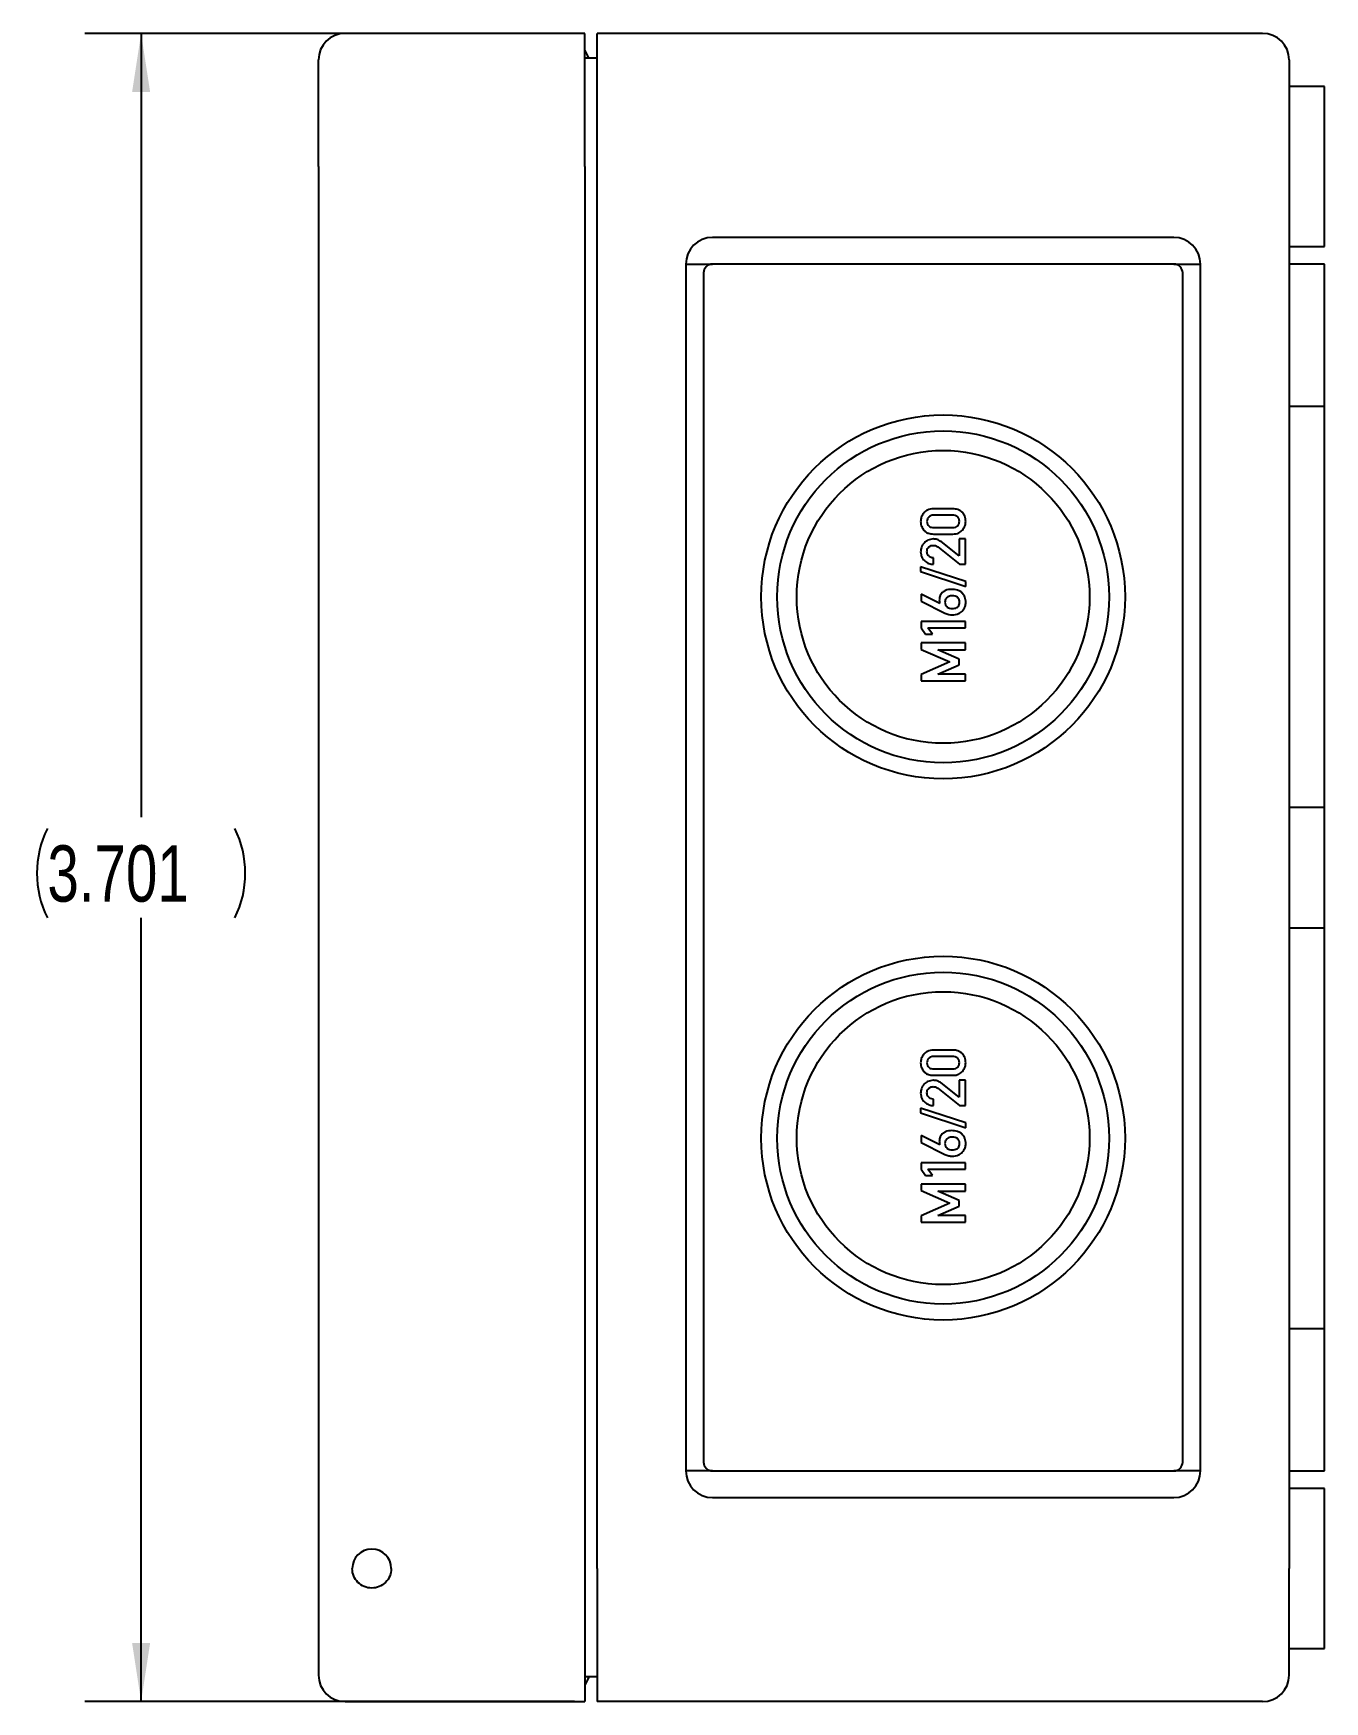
# Paper-space layout 'Layout1' of a CAD drawing. Extents: x 0.3 to 21.8, y 0.2 to 16.9.
# Drawn here: x 10.615 to 13.48, y 8.334 to 12.035 of the extents above; entities that cross this region are included whole.
import ezdxf

# ---------------------------------------------------------------- set-up
doc = ezdxf.new("R2010")
doc.units = 0
doc.header["$MEASUREMENT"] = 0
doc.linetypes.add('SLD-SOLID', pattern=[0])
doc.layers.get('0').update_dxf_attribs({"linetype": 'CONTINUOUS'})
doc.layers.add('SLD-0', color=7, linetype='SLD-SOLID')
doc.styles.add('SLDTEXTSTYLE1', font='TXT', dxfattribs={"width": 0.75})
doc.dimstyles.new('SLDDIMSTYLE0', dxfattribs={"dimtxt": 0.125, "dimasz": 0.13, "dimexe": 0, "dimexo": 0.0625, "dimgap": 0.03125, "dimtad": 0, "dimtih": 1, "dimtoh": 1, "dimdec": 3, "dimrnd": 1e-09, "dimzin": 12, "dimtxsty": 'SLDTEXTSTYLE1', "dimsah": 1, "dimcen": 0.09, "dimazin": 3, "dimtfac": 1, "dimtdec": 3, "dimtofl": 0, "dimtmove": 0, "dimatfit": 3, "dimtolj": 1, "dimtzin": 12})

# ---------------------------------------------------------------- blocks, each defined once
blk = doc.blocks.new('_D_5')
at = {"layer": 'SLD-0'}
for p, q in [((11.816, 12.0346), (10.7292, 12.0346)), ((10.8542, 12.0346), (10.8542, 10.2962)), ((10.8542, 8.3339), (10.8542, 10.0723)), ((11.816, 8.3339), (10.7292, 8.3339))]:
    blk.add_line(p, q, dxfattribs=at)
for centre, start, end in [((10.8448, 10.1716), 153.4349, 206.5651), ((10.8635, 10.1716), 333.4349, 26.5651)]:
    blk.add_arc(centre, 0.2219, start, end, dxfattribs=at)
for points in [[(10.8542, 12.0346), (10.8342, 11.9046), (10.8742, 11.9046)], [(10.8542, 8.3339), (10.8742, 8.4639), (10.8342, 8.4639)]]:
    blk.add_solid(points, dxfattribs=at)
at = {"layer": 'SLD-0', "insert": (10.6463, 10.2335), "char_height": 0.125, "attachment_point": 1, "style": 'SLDTEXTSTYLE1'}
blk.add_mtext('3.701', dxfattribs=at)

psp = doc.layouts.get("Layout1")

# ---------------------------------------------------------------- linework, layer by layer
at = {"color": 7, "linetype": 'SLD-SOLID'}
for p, q in [((11.8384, 12.0346), (11.3069, 12.0346)), ((11.8384, 11.7394), (11.8384, 12.0346)), ((11.866, 11.7394), (11.866, 12.0346)), ((13.3423, 12.0346), (11.866, 12.0346)), ((11.2479, 11.7394), (11.2479, 11.9756)), ((11.866, 11.9795), (11.8384, 11.9795)), ((13.4014, 11.9756), (13.4014, 11.7394)), ((13.4801, 11.9165), (13.4014, 11.9165)), ((13.4801, 11.7394), (13.4801, 11.9165)), ((11.2479, 11.7394), (11.2479, 8.6291)), ((11.8384, 11.7394), (11.8384, 8.6291)), ((11.866, 8.6291), (11.866, 11.7394)), ((13.4014, 11.7394), (13.4014, 8.6291)), ((13.4801, 11.5622), (13.4801, 11.7394)), ((13.1455, 11.5819), (12.1219, 11.5819)), ((13.4014, 11.5622), (13.4801, 11.5622)), ((12.0628, 11.5228), (12.0628, 8.8457)), ((12.0628, 11.5228), (12.1219, 11.5228)), ((13.1455, 11.5228), (12.1219, 11.5228)), ((13.1455, 11.5228), (13.2045, 11.5228)), ((13.2045, 8.8457), (13.2045, 11.5228)), ((13.4801, 11.5228), (13.4014, 11.5228)), ((13.4801, 11.3654), (13.4801, 11.5228)), ((12.1022, 11.5031), (12.1022, 8.8654)), ((13.1652, 8.8654), (13.1652, 11.5031)), ((13.4801, 11.2079), (13.4801, 11.3654)), ((13.4014, 11.2079), (13.4801, 11.2079)), ((13.4801, 10.8692), (13.4801, 11.2079)), ((12.6555, 10.9799), (12.6121, 10.9799)), ((12.6547, 10.9658), (12.6129, 10.9658)), ((12.6121, 10.924), (12.6555, 10.924)), ((12.6129, 10.9382), (12.6547, 10.9382)), ((12.6216, 10.8954), (12.6697, 10.8569)), ((12.6689, 10.8754), (12.6292, 10.9071)), ((12.6689, 10.913), (12.6689, 10.8754)), ((12.683, 10.913), (12.6689, 10.913)), ((12.683, 10.8569), (12.683, 10.913)), ((12.5837, 10.8514), (12.5837, 10.8406)), ((12.6838, 10.8184), (12.5837, 10.8514)), ((12.6121, 10.8569), (12.6121, 10.871)), ((12.6697, 10.8569), (12.683, 10.8569)), ((13.4801, 10.8375), (13.4801, 10.8692)), ((12.5837, 10.8406), (12.6838, 10.8076)), ((12.6838, 10.8076), (12.6838, 10.8184)), ((13.4801, 10.6451), (13.4801, 10.8375)), ((12.5847, 10.7907), (12.5847, 10.7749)), ((12.6264, 10.7702), (12.5847, 10.7907)), ((12.5847, 10.7749), (12.6377, 10.7485)), ((12.5846, 10.73), (12.5846, 10.7158)), ((12.6832, 10.73), (12.5846, 10.73)), ((12.5846, 10.7158), (12.5948, 10.7017)), ((12.5948, 10.7017), (12.6098, 10.7017)), ((12.6098, 10.7017), (12.5995, 10.7158)), ((12.5995, 10.7158), (12.6832, 10.7158)), ((12.6832, 10.7158), (12.6832, 10.73)), ((12.5846, 10.6823), (12.5846, 10.6682)), ((12.683, 10.6823), (12.5846, 10.6823)), ((12.5846, 10.6682), (12.6487, 10.6406)), ((12.6216, 10.6671), (12.683, 10.6674)), ((12.6689, 10.6465), (12.6216, 10.6671)), ((12.683, 10.6674), (12.683, 10.6823)), ((12.6487, 10.6406), (12.5846, 10.6124)), ((12.6216, 10.6132), (12.6689, 10.6341)), ((12.6689, 10.6341), (12.6689, 10.6465)), ((13.4801, 10.615), (13.4801, 10.6451)), ((12.5846, 10.6124), (12.5846, 10.5983)), ((12.5846, 10.5983), (12.683, 10.5983)), ((12.683, 10.6132), (12.6216, 10.6132)), ((12.683, 10.5983), (12.683, 10.6132)), ((13.4801, 10.3181), (13.4801, 10.615)), ((13.4014, 10.3181), (13.4801, 10.3181)), ((13.4801, 10.0504), (13.4801, 10.3181)), ((13.4014, 10.0504), (13.4801, 10.0504)), ((13.4801, 9.7841), (13.4801, 10.0504)), ((12.6555, 9.7792), (12.6121, 9.7792)), ((13.4801, 9.7505), (13.4801, 9.7841)), ((12.6547, 9.765), (12.6129, 9.765)), ((12.6129, 9.7374), (12.6547, 9.7374)), ((13.4801, 9.5233), (13.4801, 9.7505)), ((12.6121, 9.7233), (12.6555, 9.7233)), ((12.6689, 9.6747), (12.6292, 9.7063)), ((12.6689, 9.7122), (12.6689, 9.6747)), ((12.683, 9.7122), (12.6689, 9.7122)), ((12.683, 9.6561), (12.683, 9.7122)), ((12.6121, 9.6561), (12.6121, 9.6702)), ((12.6216, 9.6946), (12.6697, 9.6561)), ((12.5837, 9.6506), (12.5837, 9.6398)), ((12.6838, 9.6176), (12.5837, 9.6506)), ((12.5837, 9.6398), (12.6838, 9.6068)), ((12.6697, 9.6561), (12.683, 9.6561)), ((12.5847, 9.5899), (12.5847, 9.5741)), ((12.6264, 9.5694), (12.5847, 9.5899)), ((12.6838, 9.6068), (12.6838, 9.6176)), ((12.5847, 9.5741), (12.6377, 9.5477)), ((12.5846, 9.5292), (12.5846, 9.515)), ((12.6832, 9.5292), (12.5846, 9.5292)), ((12.5846, 9.515), (12.5948, 9.501)), ((12.5995, 9.515), (12.6832, 9.515)), ((12.6098, 9.501), (12.5995, 9.515)), ((12.6832, 9.515), (12.6832, 9.5292)), ((13.4801, 9.4914), (13.4801, 9.5233)), ((12.5846, 9.4815), (12.5846, 9.4674)), ((12.683, 9.4815), (12.5846, 9.4815)), ((12.5948, 9.501), (12.6098, 9.501)), ((12.683, 9.4666), (12.683, 9.4815)), ((13.4801, 9.1606), (13.4801, 9.4914)), ((12.5846, 9.4674), (12.6487, 9.4398)), ((12.6487, 9.4398), (12.5846, 9.4116)), ((12.6216, 9.4663), (12.683, 9.4666)), ((12.6689, 9.4457), (12.6216, 9.4663)), ((12.6689, 9.4333), (12.6689, 9.4457)), ((12.5846, 9.4116), (12.5846, 9.3975)), ((12.6216, 9.4124), (12.6689, 9.4333)), ((12.683, 9.4124), (12.6216, 9.4124)), ((12.683, 9.3975), (12.683, 9.4124)), ((12.5846, 9.3975), (12.683, 9.3975)), ((13.4801, 9.1606), (13.4014, 9.1606)), ((13.4801, 9.0031), (13.4801, 9.1606)), ((13.4801, 8.8457), (13.4801, 9.0031)), ((12.1219, 8.8457), (12.0628, 8.8457)), ((12.1219, 8.8457), (13.1455, 8.8457)), ((13.2045, 8.8457), (13.1455, 8.8457)), ((13.4014, 8.8457), (13.4801, 8.8457)), ((12.1219, 8.7866), (13.1455, 8.7866)), ((13.4801, 8.8063), (13.4014, 8.8063)), ((13.4801, 8.6291), (13.4801, 8.8063)), ((11.2479, 8.6291), (11.2479, 8.3929)), ((11.8384, 8.6291), (11.8384, 8.3339)), ((11.866, 8.6291), (11.866, 8.3339)), ((13.4014, 8.3929), (13.4014, 8.6291)), ((13.4801, 8.452), (13.4801, 8.6291)), ((13.4014, 8.452), (13.4801, 8.452)), ((11.866, 8.389), (11.8384, 8.389)), ((11.3069, 8.3339), (11.8384, 8.3339)), ((13.3423, 8.3339), (11.866, 8.3339))]:
    psp.add_line(p, q, dxfattribs=at)
at = {"color": 7, "linetype": 'SLD-SOLID', "flags": 128}
for points in [[(11.8478, 11.9795), (11.8449, 11.9866), (11.8384, 11.9982)], [(11.8478, 8.389), (11.8449, 8.3819), (11.8384, 8.3703)]]:
    psp.add_lwpolyline(points, dxfattribs=at)
at = {"color": 7, "linetype": 'SLD-SOLID'}
for centre, radius in [((12.6337, 10.7846), 0.4035), ((12.6337, 10.7846), 0.3681), ((12.6337, 10.7846), 0.3248), ((12.6337, 9.5839), 0.4035), ((12.6337, 9.5839), 0.3681), ((12.6337, 9.5839), 0.3248)]:
    psp.add_circle(centre, radius, dxfattribs=at)
for centre, radius, start, end in [((11.3069, 11.9756), 0.0591, 90, 180), ((13.3423, 11.9756), 0.0591, 360, 90), ((12.1219, 11.5228), 0.0591, 90, 180), ((13.1455, 11.5228), 0.0591, 360, 90), ((12.1219, 11.5031), 0.0197, 90, 180), ((13.1455, 11.5031), 0.0197, 0, 90), ((12.1219, 8.8457), 0.0591, 180, 270), ((12.1219, 8.8654), 0.0197, 180, 270), ((13.1455, 8.8654), 0.0197, 270, 360), ((13.1455, 8.8457), 0.0591, 270, 0), ((11.366, 8.6291), 0.0433, 0, 180), ((11.3069, 8.3929), 0.0591, 180, 270), ((13.3423, 8.3929), 0.0591, 270, 0)]:
    psp.add_arc(centre, radius, start, end, dxfattribs=at)
for points, knots in [([(12.5912, 10.9714), (12.5888, 10.9681), (12.5845, 10.9622), (12.584, 10.9551), (12.5837, 10.952)], [0, 0, 0, 0, 0.563473, 1, 1, 1, 1]), ([(12.6121, 10.9799), (12.6097, 10.9798), (12.6052, 10.9796), (12.5976, 10.9772), (12.5936, 10.9736), (12.5912, 10.9714)], [0, 0, 0, 0, 0.306863, 0.584438, 1, 1, 1, 1]), ([(12.6018, 10.962), (12.6006, 10.9604), (12.5982, 10.9574), (12.5979, 10.9537), (12.5978, 10.952)], [0, 0, 0, 0, 0.5419087, 1, 1, 1, 1]), ([(12.6129, 10.9658), (12.6105, 10.9657), (12.6064, 10.9654), (12.6032, 10.963), (12.6018, 10.962)], [0, 0, 0, 0, 0.590177, 1, 1, 1, 1]), ([(12.6658, 10.962), (12.665, 10.9626), (12.6634, 10.964), (12.6596, 10.9655), (12.6566, 10.9657), (12.6547, 10.9658)], [0, 0, 0, 0, 0.255795, 0.523307, 1, 1, 1, 1]), ([(12.6764, 10.9714), (12.675, 10.9728), (12.672, 10.9758), (12.6649, 10.9792), (12.6591, 10.9797), (12.6555, 10.9799)], [0, 0, 0, 0, 0.2645229, 0.532723, 1, 1, 1, 1]), ([(12.6697, 10.952), (12.6696, 10.9541), (12.6692, 10.9579), (12.6668, 10.9608), (12.6658, 10.962)], [0, 0, 0, 0, 0.573337, 1, 1, 1, 1]), ([(12.6838, 10.952), (12.6834, 10.9559), (12.6826, 10.9631), (12.6784, 10.9688), (12.6764, 10.9714)], [0, 0, 0, 0, 0.552863, 1, 1, 1, 1]), ([(12.5837, 10.952), (12.5841, 10.948), (12.5849, 10.9408), (12.5892, 10.9351), (12.5912, 10.9326)], [0, 0, 0, 0, 0.553826, 1, 1, 1, 1]), ([(12.5912, 10.9326), (12.5926, 10.9311), (12.5956, 10.9282), (12.6027, 10.9247), (12.6084, 10.9243), (12.6121, 10.924)], [0, 0, 0, 0, 0.265434, 0.533144, 1, 1, 1, 1]), ([(12.5978, 10.952), (12.598, 10.9498), (12.5983, 10.946), (12.6008, 10.9431), (12.6018, 10.9419)], [0, 0, 0, 0, 0.5771324, 1, 1, 1, 1]), ([(12.6018, 10.9419), (12.6036, 10.9407), (12.6069, 10.9384), (12.611, 10.9382), (12.6129, 10.9382)], [0, 0, 0, 0, 0.524501, 1, 1, 1, 1]), ([(12.6547, 10.9382), (12.6571, 10.9383), (12.6612, 10.9385), (12.6645, 10.9409), (12.6658, 10.9419)], [0, 0, 0, 0, 0.594403, 1, 1, 1, 1]), ([(12.6555, 10.924), (12.6579, 10.9242), (12.6624, 10.9244), (12.67, 10.9267), (12.674, 10.9303), (12.6764, 10.9325)], [0, 0, 0, 0, 0.307512, 0.585665, 1, 1, 1, 1]), ([(12.6658, 10.9419), (12.6671, 10.9435), (12.6694, 10.9465), (12.6696, 10.9503), (12.6697, 10.952)], [0, 0, 0, 0, 0.537414, 1, 1, 1, 1]), ([(12.6764, 10.9325), (12.6788, 10.9358), (12.683, 10.9417), (12.6835, 10.9489), (12.6838, 10.952)], [0, 0, 0, 0, 0.561982, 1, 1, 1, 1]), ([(12.592, 10.9047), (12.5894, 10.9014), (12.5845, 10.8954), (12.584, 10.8877), (12.5837, 10.8843)], [0, 0, 0, 0, 0.5507967, 1, 1, 1, 1]), ([(12.5837, 10.8843), (12.5842, 10.8803), (12.585, 10.873), (12.5898, 10.8675), (12.592, 10.865)], [0, 0, 0, 0, 0.552645, 1, 1, 1, 1]), ([(12.6119, 10.913), (12.6078, 10.9125), (12.6003, 10.9117), (12.5946, 10.9069), (12.592, 10.9047)], [0, 0, 0, 0, 0.557072, 1, 1, 1, 1]), ([(12.5978, 10.8854), (12.5979, 10.8865), (12.598, 10.8886), (12.5993, 10.8922), (12.6011, 10.8941), (12.6023, 10.8953)], [0, 0, 0, 0, 0.296539, 0.571027, 1, 1, 1, 1]), ([(12.6017, 10.8755), (12.6004, 10.8771), (12.5982, 10.8801), (12.598, 10.8837), (12.5978, 10.8854)], [0, 0, 0, 0, 0.553262, 1, 1, 1, 1]), ([(12.6023, 10.8953), (12.6039, 10.8965), (12.6068, 10.8985), (12.6103, 10.8988), (12.6118, 10.8989)], [0, 0, 0, 0, 0.575433, 1, 1, 1, 1]), ([(12.6118, 10.8989), (12.6127, 10.8989), (12.6142, 10.8988), (12.6157, 10.8984), (12.6164, 10.8982)], [0, 0, 0, 0, 0.550128, 1, 1, 1, 1]), ([(12.6292, 10.9071), (12.6263, 10.909), (12.621, 10.9124), (12.6148, 10.9128), (12.6119, 10.913)], [0, 0, 0, 0, 0.549017, 1, 1, 1, 1]), ([(12.6164, 10.8982), (12.6174, 10.8979), (12.6192, 10.8972), (12.6208, 10.8959), (12.6216, 10.8954)], [0, 0, 0, 0, 0.514252, 1, 1, 1, 1]), ([(12.592, 10.865), (12.5952, 10.8624), (12.6012, 10.8577), (12.6087, 10.8571), (12.6121, 10.8569)], [0, 0, 0, 0, 0.552983, 1, 1, 1, 1]), ([(12.6121, 10.871), (12.6098, 10.8713), (12.6059, 10.8719), (12.6029, 10.8744), (12.6017, 10.8755)], [0, 0, 0, 0, 0.579836, 1, 1, 1, 1]), ([(12.6317, 10.794), (12.6296, 10.7913), (12.6259, 10.7864), (12.6253, 10.7803), (12.6251, 10.7777)], [0, 0, 0, 0, 0.567283, 1, 1, 1, 1]), ([(12.6251, 10.7777), (12.6252, 10.7762), (12.6253, 10.7736), (12.6261, 10.7712), (12.6264, 10.7702)], [0, 0, 0, 0, 0.597816, 1, 1, 1, 1]), ([(12.6526, 10.8013), (12.6478, 10.801), (12.64, 10.8007), (12.6341, 10.7959), (12.6317, 10.794)], [0, 0, 0, 0, 0.610023, 1, 1, 1, 1]), ([(12.6416, 10.7829), (12.6404, 10.7813), (12.6381, 10.7783), (12.6378, 10.7746), (12.6377, 10.773)], [0, 0, 0, 0, 0.552968, 1, 1, 1, 1]), ([(12.6377, 10.773), (12.6379, 10.7708), (12.6382, 10.7671), (12.6406, 10.7642), (12.6416, 10.7629)], [0, 0, 0, 0, 0.568575, 1, 1, 1, 1]), ([(12.6539, 10.7871), (12.6511, 10.7869), (12.6466, 10.7867), (12.643, 10.784), (12.6416, 10.7829)], [0, 0, 0, 0, 0.606589, 1, 1, 1, 1]), ([(12.6769, 10.7922), (12.6753, 10.7938), (12.6722, 10.797), (12.6638, 10.8006), (12.657, 10.801), (12.6526, 10.8013)], [0, 0, 0, 0, 0.2434842, 0.5058888, 1, 1, 1, 1]), ([(12.6664, 10.7825), (12.6656, 10.7833), (12.664, 10.7849), (12.6597, 10.7868), (12.6562, 10.7869), (12.6539, 10.7871)], [0, 0, 0, 0, 0.239593, 0.50051, 1, 1, 1, 1]), ([(12.6539, 10.7588), (12.6557, 10.7589), (12.6591, 10.759), (12.6637, 10.7605), (12.6673, 10.7632), (12.6697, 10.7676), (12.67, 10.7711), (12.6701, 10.773)], [0, 0, 0, 0, 0.224089, 0.411305, 0.576651, 0.771828, 1, 1, 1, 1]), ([(12.6701, 10.773), (12.6698, 10.7748), (12.6694, 10.7783), (12.6673, 10.7812), (12.6664, 10.7825)], [0, 0, 0, 0, 0.530756, 1, 1, 1, 1]), ([(12.6762, 10.7532), (12.6787, 10.7564), (12.6832, 10.762), (12.6838, 10.7691), (12.6841, 10.7722)], [0, 0, 0, 0, 0.571874, 1, 1, 1, 1]), ([(12.6841, 10.7722), (12.6837, 10.7762), (12.683, 10.7835), (12.6788, 10.7895), (12.6769, 10.7922)], [0, 0, 0, 0, 0.549745, 1, 1, 1, 1]), ([(12.6377, 10.7485), (12.6406, 10.7472), (12.6459, 10.745), (12.6516, 10.7448), (12.6541, 10.7447)], [0, 0, 0, 0, 0.5517602, 1, 1, 1, 1]), ([(12.6416, 10.7629), (12.6425, 10.7622), (12.6442, 10.7607), (12.6484, 10.7591), (12.6517, 10.7589), (12.6539, 10.7588)], [0, 0, 0, 0, 0.2493187, 0.515227, 1, 1, 1, 1]), ([(12.6541, 10.7447), (12.659, 10.745), (12.6673, 10.7456), (12.6736, 10.751), (12.6762, 10.7532)], [0, 0, 0, 0, 0.584219, 1, 1, 1, 1]), ([(12.5912, 9.7706), (12.5888, 9.7673), (12.5845, 9.7615), (12.584, 9.7543), (12.5837, 9.7512)], [0, 0, 0, 0, 0.563473, 1, 1, 1, 1]), ([(12.6121, 9.7792), (12.6097, 9.779), (12.6052, 9.7788), (12.5976, 9.7764), (12.5936, 9.7728), (12.5912, 9.7706)], [0, 0, 0, 0, 0.306863, 0.584438, 1, 1, 1, 1]), ([(12.6764, 9.7706), (12.675, 9.7721), (12.672, 9.775), (12.6649, 9.7785), (12.6591, 9.7789), (12.6555, 9.7792)], [0, 0, 0, 0, 0.264523, 0.532723, 1, 1, 1, 1]), ([(12.6838, 9.7512), (12.6834, 9.7552), (12.6826, 9.7623), (12.6784, 9.768), (12.6764, 9.7706)], [0, 0, 0, 0, 0.552863, 1, 1, 1, 1]), ([(12.5837, 9.7512), (12.5841, 9.7472), (12.5849, 9.74), (12.5892, 9.7343), (12.5912, 9.7318)], [0, 0, 0, 0, 0.553826, 1, 1, 1, 1]), ([(12.6018, 9.7612), (12.6006, 9.7596), (12.5982, 9.7567), (12.5979, 9.7529), (12.5978, 9.7512)], [0, 0, 0, 0, 0.5419087, 1, 1, 1, 1]), ([(12.5978, 9.7512), (12.598, 9.749), (12.5983, 9.7452), (12.6008, 9.7424), (12.6018, 9.7411)], [0, 0, 0, 0, 0.577132, 1, 1, 1, 1]), ([(12.6129, 9.765), (12.6105, 9.7649), (12.6064, 9.7647), (12.6032, 9.7622), (12.6018, 9.7612)], [0, 0, 0, 0, 0.590177, 1, 1, 1, 1]), ([(12.6018, 9.7411), (12.6036, 9.7399), (12.6069, 9.7376), (12.611, 9.7374), (12.6129, 9.7374)], [0, 0, 0, 0, 0.524501, 1, 1, 1, 1]), ([(12.6658, 9.7612), (12.665, 9.7619), (12.6634, 9.7632), (12.6596, 9.7647), (12.6566, 9.7649), (12.6547, 9.765)], [0, 0, 0, 0, 0.255795, 0.523307, 1, 1, 1, 1]), ([(12.6547, 9.7374), (12.6571, 9.7375), (12.6612, 9.7377), (12.6645, 9.7401), (12.6658, 9.7411)], [0, 0, 0, 0, 0.594403, 1, 1, 1, 1]), ([(12.6697, 9.7512), (12.6696, 9.7534), (12.6692, 9.7571), (12.6668, 9.76), (12.6658, 9.7612)], [0, 0, 0, 0, 0.5733374, 1, 1, 1, 1]), ([(12.6658, 9.7411), (12.6671, 9.7427), (12.6694, 9.7457), (12.6696, 9.7495), (12.6697, 9.7512)], [0, 0, 0, 0, 0.5374141, 1, 1, 1, 1]), ([(12.6764, 9.7317), (12.6788, 9.735), (12.683, 9.7409), (12.6835, 9.7481), (12.6838, 9.7512)], [0, 0, 0, 0, 0.561982, 1, 1, 1, 1]), ([(12.592, 9.704), (12.5894, 9.7006), (12.5845, 9.6946), (12.584, 9.6869), (12.5837, 9.6835)], [0, 0, 0, 0, 0.5507967, 1, 1, 1, 1]), ([(12.5912, 9.7318), (12.5926, 9.7303), (12.5956, 9.7274), (12.6027, 9.7239), (12.6084, 9.7235), (12.6121, 9.7233)], [0, 0, 0, 0, 0.265434, 0.533144, 1, 1, 1, 1]), ([(12.6119, 9.7122), (12.6078, 9.7117), (12.6003, 9.7109), (12.5946, 9.7061), (12.592, 9.704)], [0, 0, 0, 0, 0.557072, 1, 1, 1, 1]), ([(12.6023, 9.6945), (12.6039, 9.6957), (12.6068, 9.6977), (12.6103, 9.698), (12.6118, 9.6981)], [0, 0, 0, 0, 0.575433, 1, 1, 1, 1]), ([(12.6118, 9.6981), (12.6127, 9.6981), (12.6142, 9.698), (12.6157, 9.6976), (12.6164, 9.6974)], [0, 0, 0, 0, 0.5501284, 1, 1, 1, 1]), ([(12.6292, 9.7063), (12.6263, 9.7082), (12.621, 9.7116), (12.6148, 9.712), (12.6119, 9.7122)], [0, 0, 0, 0, 0.549017, 1, 1, 1, 1]), ([(12.6164, 9.6974), (12.6174, 9.6971), (12.6192, 9.6964), (12.6208, 9.6952), (12.6216, 9.6946)], [0, 0, 0, 0, 0.514252, 1, 1, 1, 1]), ([(12.6555, 9.7233), (12.6579, 9.7234), (12.6624, 9.7236), (12.67, 9.7259), (12.674, 9.7296), (12.6764, 9.7317)], [0, 0, 0, 0, 0.307512, 0.585665, 1, 1, 1, 1]), ([(12.5837, 9.6835), (12.5842, 9.6795), (12.585, 9.6722), (12.5898, 9.6667), (12.592, 9.6643)], [0, 0, 0, 0, 0.552645, 1, 1, 1, 1]), ([(12.592, 9.6643), (12.5952, 9.6616), (12.6012, 9.6569), (12.6087, 9.6563), (12.6121, 9.6561)], [0, 0, 0, 0, 0.552983, 1, 1, 1, 1]), ([(12.5978, 9.6846), (12.5979, 9.6857), (12.598, 9.6878), (12.5993, 9.6914), (12.6011, 9.6933), (12.6023, 9.6945)], [0, 0, 0, 0, 0.296539, 0.571027, 1, 1, 1, 1]), ([(12.6017, 9.6747), (12.6004, 9.6763), (12.5982, 9.6793), (12.598, 9.6829), (12.5978, 9.6846)], [0, 0, 0, 0, 0.553262, 1, 1, 1, 1]), ([(12.6121, 9.6702), (12.6098, 9.6705), (12.6059, 9.6711), (12.6029, 9.6736), (12.6017, 9.6747)], [0, 0, 0, 0, 0.579836, 1, 1, 1, 1]), ([(12.6317, 9.5932), (12.6296, 9.5905), (12.6259, 9.5856), (12.6253, 9.5795), (12.6251, 9.5769)], [0, 0, 0, 0, 0.5672833, 1, 1, 1, 1]), ([(12.6526, 9.6005), (12.6478, 9.6003), (12.64, 9.5999), (12.6341, 9.5951), (12.6317, 9.5932)], [0, 0, 0, 0, 0.610023, 1, 1, 1, 1]), ([(12.6539, 9.5863), (12.6511, 9.5862), (12.6466, 9.5859), (12.643, 9.5832), (12.6416, 9.5821)], [0, 0, 0, 0, 0.606589, 1, 1, 1, 1]), ([(12.6769, 9.5914), (12.6753, 9.593), (12.6722, 9.5962), (12.6638, 9.5998), (12.657, 9.6002), (12.6526, 9.6005)], [0, 0, 0, 0, 0.243484, 0.505889, 1, 1, 1, 1]), ([(12.6664, 9.5817), (12.6656, 9.5825), (12.664, 9.5841), (12.6597, 9.586), (12.6562, 9.5862), (12.6539, 9.5863)], [0, 0, 0, 0, 0.239593, 0.50051, 1, 1, 1, 1]), ([(12.6841, 9.5714), (12.6837, 9.5754), (12.683, 9.5827), (12.6788, 9.5887), (12.6769, 9.5914)], [0, 0, 0, 0, 0.549745, 1, 1, 1, 1]), ([(12.6251, 9.5769), (12.6252, 9.5754), (12.6253, 9.5728), (12.6261, 9.5704), (12.6264, 9.5694)], [0, 0, 0, 0, 0.597816, 1, 1, 1, 1]), ([(12.6416, 9.5821), (12.6404, 9.5805), (12.6381, 9.5775), (12.6378, 9.5738), (12.6377, 9.5722)], [0, 0, 0, 0, 0.552968, 1, 1, 1, 1]), ([(12.6377, 9.5722), (12.6379, 9.57), (12.6382, 9.5663), (12.6406, 9.5634), (12.6416, 9.5622)], [0, 0, 0, 0, 0.568575, 1, 1, 1, 1]), ([(12.6416, 9.5622), (12.6425, 9.5614), (12.6442, 9.5599), (12.6484, 9.5583), (12.6517, 9.5581), (12.6539, 9.558)], [0, 0, 0, 0, 0.249319, 0.515227, 1, 1, 1, 1]), ([(12.6539, 9.558), (12.6557, 9.5581), (12.6591, 9.5582), (12.6637, 9.5597), (12.6673, 9.5624), (12.6697, 9.5668), (12.67, 9.5703), (12.6701, 9.5722)], [0, 0, 0, 0, 0.224089, 0.411305, 0.576651, 0.771828, 1, 1, 1, 1]), ([(12.6541, 9.5439), (12.659, 9.5442), (12.6673, 9.5448), (12.6736, 9.5502), (12.6762, 9.5524)], [0, 0, 0, 0, 0.584219, 1, 1, 1, 1]), ([(12.6701, 9.5722), (12.6698, 9.574), (12.6694, 9.5775), (12.6673, 9.5804), (12.6664, 9.5817)], [0, 0, 0, 0, 0.530756, 1, 1, 1, 1]), ([(12.6762, 9.5524), (12.6787, 9.5556), (12.6832, 9.5612), (12.6838, 9.5683), (12.6841, 9.5714)], [0, 0, 0, 0, 0.571874, 1, 1, 1, 1]), ([(12.6377, 9.5477), (12.6406, 9.5465), (12.6459, 9.5442), (12.6516, 9.544), (12.6541, 9.5439)], [0, 0, 0, 0, 0.5517602, 1, 1, 1, 1]), ([(11.4093, 8.6291), (11.4093, 8.6234), (11.4081, 8.6178), (11.4038, 8.6073), (11.4006, 8.6025), (11.3926, 8.5945), (11.3878, 8.5913), (11.3774, 8.587), (11.3717, 8.5858), (11.3603, 8.5858), (11.3547, 8.5869), (11.3442, 8.5913), (11.3394, 8.5945), (11.3313, 8.6025), (11.3281, 8.6073), (11.3238, 8.6178), (11.3227, 8.6234), (11.3227, 8.6291)], [0, 0, 0, 0, 0.125, 0.125, 0.25, 0.25, 0.375, 0.375, 0.5, 0.5, 0.625, 0.625, 0.75, 0.75, 0.875, 0.875, 1, 1, 1, 1])]:
    psp.add_open_spline(points, degree=3, knots=knots, dxfattribs=at)

# ---------------------------------------------------------------- dimensions: what is measured, and where the dimension line sits
at = {"layer": 'SLD-0'}
dim = psp.add_linear_dim(base=(10.8542, 8.3339), p1=(11.866, 12.0346), p2=(11.866, 8.3339), angle=90, text='(<>)', dimstyle='SLDDIMSTYLE0', dxfattribs=at)
dim.commit()
dim.dimension.update_dxf_attribs({"geometry": '_D_5', "text_midpoint": (10.8542, 10.1843), "dimtype": 160})

doc.saveas('drawing.dxf')
